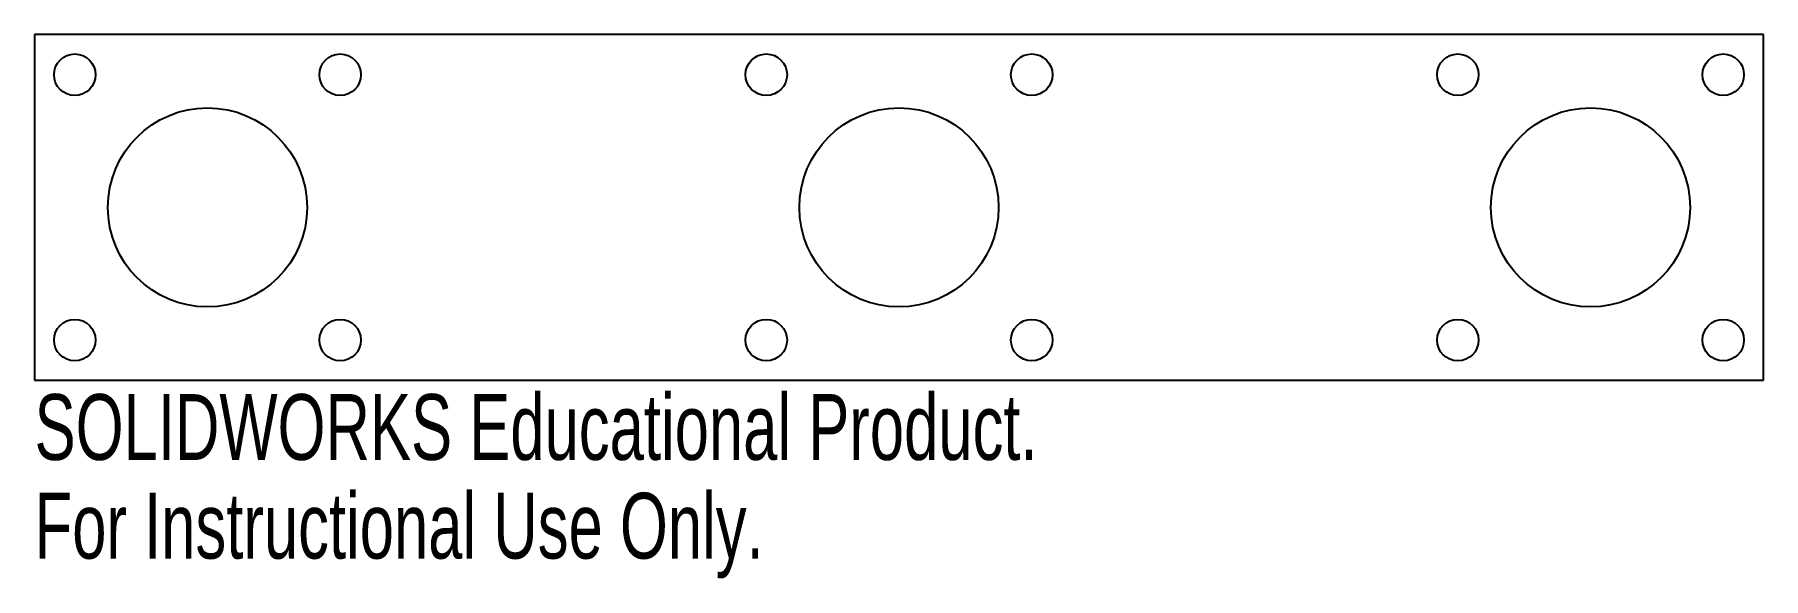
# Model space of a CAD drawing. Header units: inches. Extents: x -2.5 to 2.5, y -1.07 to 0.5.
import ezdxf

# ---------------------------------------------------------------- set-up
doc = ezdxf.new("R2010")
doc.units = ezdxf.units.IN
doc.header["$MEASUREMENT"] = 0
doc.styles.add('SLDTEXTSTYLE0', font='TXT', dxfattribs={"width": 0.7})

msp = doc.modelspace()

# ---------------------------------------------------------------- linework, layer by layer
at = {"color": 7, "linetype": 'Continuous', "lineweight": 25}
for p, q in [((-2.5, 0.5), (-2.5, -0.5)), ((2.5, 0.5), (-2.5, 0.5)), ((2.5, -0.5), (2.5, 0.5)), ((-2.5, -0.5), (2.5, -0.5))]:
    msp.add_line(p, q, dxfattribs=at)
for centre, radius in [((-2.3838, 0.3838), 0.06), ((-1.6162, 0.3838), 0.06), ((-0.3838, 0.3838), 0.06), ((0.3838, 0.3838), 0.06), ((1.6162, 0.3838), 0.06), ((2.3838, 0.3838), 0.06), ((-2, 0), 0.288), ((0, 0), 0.288), ((2, 0), 0.288), ((-2.3838, -0.3838), 0.06), ((-1.6162, -0.3838), 0.06), ((-0.3838, -0.3838), 0.06), ((0.3838, -0.3838), 0.06), ((1.6162, -0.3838), 0.06), ((2.3838, -0.3838), 0.06)]:
    msp.add_circle(centre, radius, dxfattribs=at)

# ---------------------------------------------------------------- texts
at = {"color": 7, "linetype": 'Continuous', "char_height": 0.1903, "attachment_point": 1, "style": 'SLDTEXTSTYLE0'}
for s, insert in [('SOLIDWORKS Educational Product.', (-2.5, -0.5401)), ('For Instructional Use Only.', (-2.5, -0.8256))]:
    msp.add_mtext(s, dxfattribs=dict(at, insert=insert))

doc.saveas('drawing.dxf')
